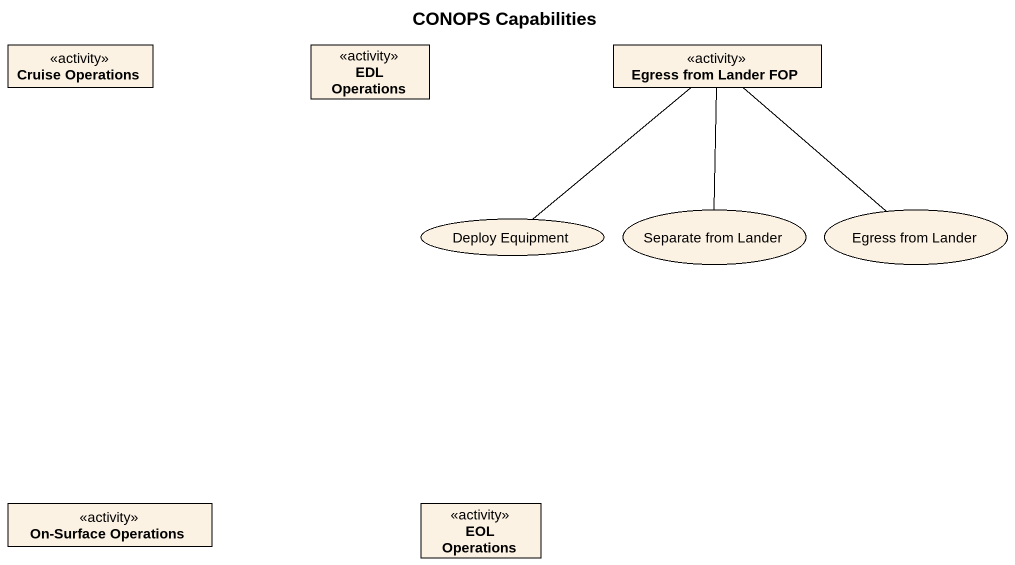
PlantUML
@startuml
title CONOPS Capabilities
allowmixing
hide circle
hide empty members
class "Cruise Operations" as Cruise_Operations <<activity>>
class "EDL Operations" as EDL_Operations <<activity>>
class "Egress from Lander FOP" as Egress_from_Lander_FOP <<activity>>
usecase "Separate from Lander" as Separate_from_Lander
usecase "Egress from Lander" as Egress_from_Lander
usecase "Deploy Equipment" as Deploy_Equipment
class "On-Surface Operations" as On_Surface_Operations <<activity>>
class "EOL Operations" as EOL_Operations <<activity>>
Separate_from_Lander -up- Egress_from_Lander_FOP
Egress_from_Lander -up- Egress_from_Lander_FOP
Deploy_Equipment -up- Egress_from_Lander_FOP
@enduml
